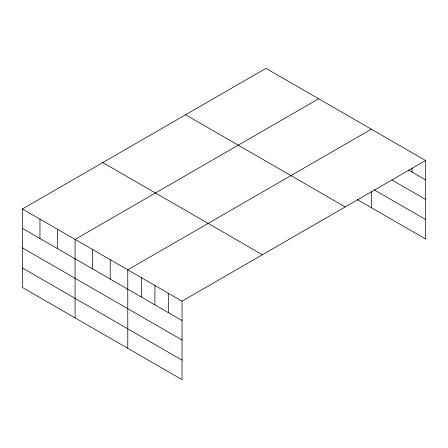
<?xml version="1.0" encoding="UTF-8"?>
<svg xmlns="http://www.w3.org/2000/svg" width="448" height="448" viewBox="0 0 448 448"><rect width="100%" height="100%" fill="white"/><g stroke="black" fill="none" stroke-linecap="round" stroke-linejoin="round"><path stroke-width="0.67" d="M425.6 160.53L265.961 68.359L22.4 208.981L22.4 287.47L182.039 379.641L182.039 301.146L425.6 160.53L425.6 239.019L357.398 199.646M318.64 98.778L75.079 239.394L75.079 317.89M371.325 129.192L127.764 269.808L127.764 348.303M408.492 170.033L425.6 179.911M391.972 180.001L425.6 199.416M374.27 189.879L425.6 219.514M185.584 114.766L345.223 206.931M102.777 162.574L262.416 254.744M22.4 208.981L182.039 301.146M22.4 228.362L182.039 320.527M22.4 247.867L182.039 340.032M22.4 267.966L182.039 360.13M412.031 167.922L412.031 172.077M371.325 191.66L371.325 207.682M168.47 293.311L168.47 312.693M154.902 285.477L154.902 304.858M141.333 277.642L141.333 297.024M110.202 259.672L110.202 279.054M92.641 249.53L92.641 268.912M57.523 229.258L57.523 248.634M39.962 219.117L39.962 238.498"/></g></svg>
